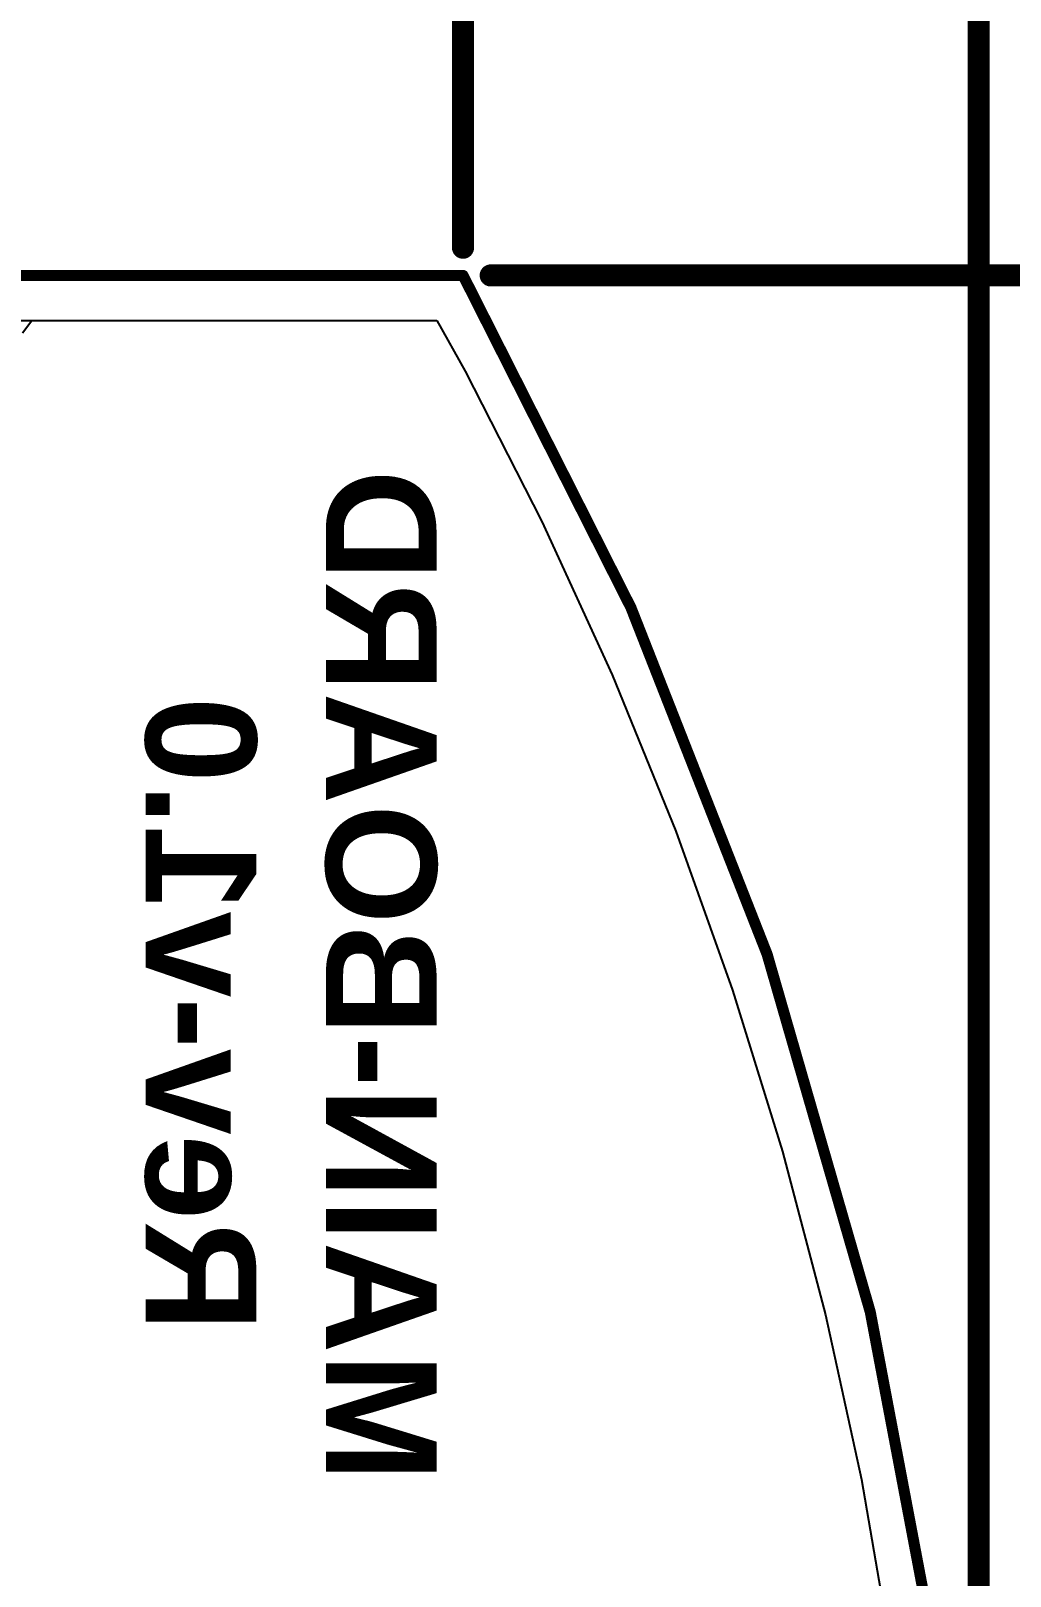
# Model space of a CAD drawing. Header units: inches. Extents: x -6 to 385, y -2 to 102.
# Drawn here: x 74.64 to 85.88, y 30.06 to 47.81 of the extents above; entities that cross this region are included whole.
import ezdxf

# ---------------------------------------------------------------- set-up
doc = ezdxf.new("R2010")
doc.units = ezdxf.units.IN
for name, color, linetype in [('Board outline', 216, 'Continuous'), ('Bottom Layer', 5, 'Continuous'), ('Bottom Overlay', 54, 'Continuous'), ('Dimensions', 6, 'Continuous'), ('Layer 1', 16, 'Continuous'), ('Layer 2', 76, 'Continuous'), ('Top Layer', 1, 'Continuous')]:
    doc.layers.add(name, color=color, linetype=linetype)
doc.styles.add('Arial_Bold', font='', dxfattribs={"height": 0.2})
doc.styles.get('Arial_Bold').set_extended_font_data('Arial', bold=True)

msp = doc.modelspace()

# ---------------------------------------------------------------- linework, layer by layer
at = {"layer": 'Board outline'}
for points in [[(0, 45, 0.127, 0.127, 0), (79.597, 45, 0.127, 0.127, 0)], [(79.597, 45, 0.127, 0.127, -0.263107), (79.597, 0, 0.127, 0.127, 0)]]:
    msp.add_lwpolyline(points, format="xyseb", dxfattribs=at)
msp.add_lwpolyline([(79.565, 45, 0.0635, 0.0635, 1), (79.628, 45, 0.0635, 0.0635, 1)], format="xyseb", close=True, dxfattribs=at)
msp.add_lwpolyline([(79.565, 45, 0.0635, 0.0635, 1), (79.628, 45, 0.0635, 0.0635, 1)], format="xyseb", close=True, dxfattribs=at)
at = {"layer": 'Bottom Layer'}
for p, q in [((74.538, 44.341), (74.647, 44.482)), ((74.647, 44.482), (79.294, 44.482)), ((79.294, 44.482), (79.623, 43.901)), ((79.623, 43.901), (80.503, 42.175)), ((80.503, 42.175), (81.309, 40.412)), ((81.309, 40.412), (82.039, 38.616)), ((82.039, 38.616), (82.691, 36.79)), ((82.691, 36.79), (83.264, 34.938)), ((83.264, 34.938), (83.757, 33.064)), ((83.757, 33.064), (84.17, 31.17)), ((84.17, 31.17), (84.501, 29.26))]:
    msp.add_line(p, q, dxfattribs=at)
at = {"layer": 'Dimensions'}
for points in [[(85.516, 22.818, 0.254, 0.254, 0), (85.516, 65.024, 0.254, 0.254, 0)], [(79.597, 45.318, 0.254, 0.254, 0), (79.597, 57.607, 0.254, 0.254, 0)], [(79.914, 45, 0.254, 0.254, 0), (97.254, 45, 0.254, 0.254, 0)]]:
    msp.add_lwpolyline(points, format="xyseb", dxfattribs=at)
for points in [[(79.533, 45.318, 0.127, 0.127, 1), (79.66, 45.318, 0.127, 0.127, 1)], [(79.851, 45, 0.127, 0.127, 1), (79.978, 45, 0.127, 0.127, 1)]]:
    msp.add_lwpolyline(points, format="xyseb", close=True, dxfattribs=at)
at = {"layer": 'Layer 1'}
for p, q in [((47.146, 44.482), (79.294, 44.482)), ((79.294, 44.482), (79.623, 43.901)), ((79.623, 43.901), (80.503, 42.175)), ((80.503, 42.175), (81.309, 40.412)), ((81.309, 40.412), (82.039, 38.616)), ((82.039, 38.616), (82.691, 36.79)), ((82.691, 36.79), (83.264, 34.938)), ((83.264, 34.938), (83.757, 33.064)), ((83.757, 33.064), (84.17, 31.17)), ((84.17, 31.17), (84.501, 29.26))]:
    msp.add_line(p, q, dxfattribs=at)
at = {"layer": 'Layer 2'}
for p, q in [((72.305, 44.482), (79.294, 44.482)), ((79.294, 44.482), (79.623, 43.901)), ((79.623, 43.901), (80.503, 42.175)), ((80.503, 42.175), (81.309, 40.412)), ((81.309, 40.412), (82.039, 38.616)), ((82.039, 38.616), (82.691, 36.79)), ((82.691, 36.79), (83.264, 34.938)), ((83.264, 34.938), (83.757, 33.064)), ((83.757, 33.064), (84.17, 31.17)), ((84.17, 31.17), (84.501, 29.26))]:
    msp.add_line(p, q, dxfattribs=at)
at = {"layer": 'Top Layer'}
for p, q in [((74.538, 44.341), (74.647, 44.482)), ((74.647, 44.482), (79.294, 44.482)), ((79.294, 44.482), (79.623, 43.901)), ((79.623, 43.901), (80.503, 42.175)), ((80.503, 42.175), (81.309, 40.412)), ((81.309, 40.412), (82.039, 38.616)), ((82.039, 38.616), (82.691, 36.79)), ((82.691, 36.79), (83.264, 34.938)), ((83.264, 34.938), (83.757, 33.064)), ((83.757, 33.064), (84.17, 31.17)), ((84.17, 31.17), (84.501, 29.26))]:
    msp.add_line(p, q, dxfattribs=at)

# ---------------------------------------------------------------- texts
at = {"layer": 'Bottom Overlay', "style": 'Arial_Bold', "text_generation_flag": 2}
for s, p in [('MAIN-BOARD', (78.023, 31.145)), ('Rev-v1.0', (75.953, 32.865))]:
    msp.add_text(s, height=1.27, rotation=270, dxfattribs=at).set_placement(p)

doc.saveas('drawing.dxf')
